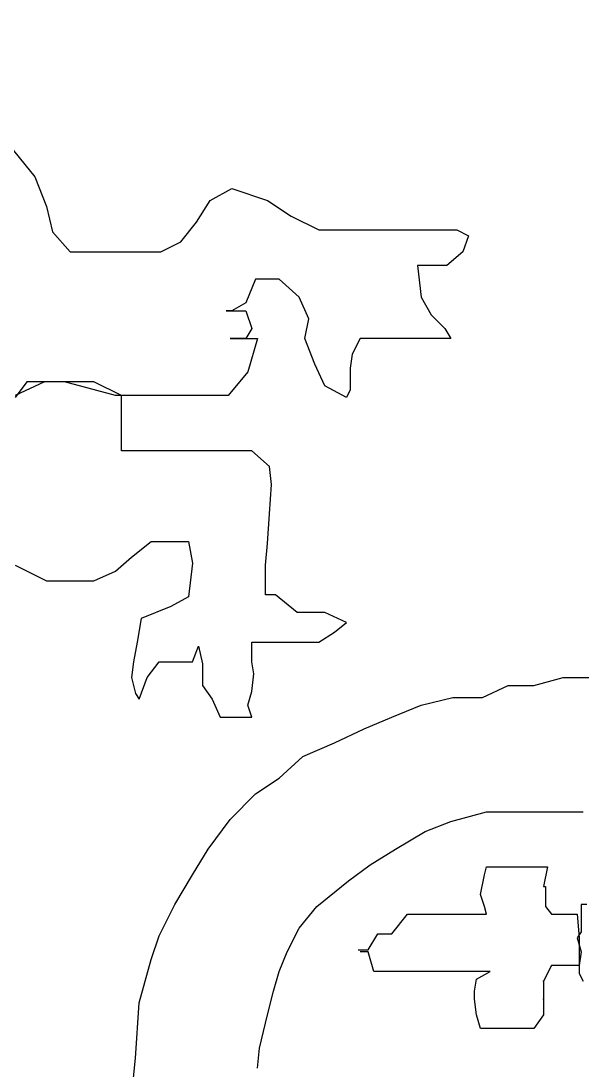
# Model space of a CAD drawing. Extents: x 731154 to 731744, y 4379381 to 4380408.
# Drawn here: x 731189.17 to 731192.02, y 4380242.19 to 4380247.51 of the extents above; entities that cross this region are included whole.
import ezdxf

# ---------------------------------------------------------------- set-up
doc = ezdxf.new("R2010")
doc.units = 0
doc.layers.get('0').update_dxf_attribs({"linetype": 'CONTINUOUS'})

msp = doc.modelspace()

# ---------------------------------------------------------------- linework, layer by layer
at = {"color": 0, "linetype": 'CONTINUOUS'}
for p, q in [((731189.11, 4380246.88), (731189.24, 4380246.72)), ((731189.11, 4380246.88), (731189.24, 4380246.72)), ((731189.24, 4380246.72), (731189.3, 4380246.57)), ((731189.24, 4380246.72), (731189.3, 4380246.57)), ((731190.13, 4380246.6), (731190.24, 4380246.66)), ((731190.13, 4380246.6), (731190.24, 4380246.66)), ((731190.24, 4380246.66), (731190.42, 4380246.6)), ((731190.24, 4380246.66), (731190.42, 4380246.6)), ((731190.06, 4380246.49), (731190.13, 4380246.6)), ((731190.06, 4380246.49), (731190.13, 4380246.6)), ((731190.42, 4380246.6), (731190.54, 4380246.52)), ((731190.42, 4380246.6), (731190.54, 4380246.52)), ((731189.3, 4380246.57), (731189.33, 4380246.44)), ((731189.3, 4380246.57), (731189.33, 4380246.44)), ((731189.98, 4380246.39), (731190.06, 4380246.49)), ((731189.98, 4380246.39), (731190.06, 4380246.49)), ((731190.54, 4380246.52), (731190.68, 4380246.45)), ((731190.54, 4380246.52), (731190.68, 4380246.45)), ((731189.33, 4380246.44), (731189.42, 4380246.34)), ((731189.33, 4380246.44), (731189.42, 4380246.34)), ((731190.68, 4380246.45), (731190.83, 4380246.45)), ((731190.68, 4380246.45), (731190.83, 4380246.45)), ((731190.83, 4380246.45), (731190.98, 4380246.45)), ((731190.83, 4380246.45), (731190.98, 4380246.45)), ((731190.98, 4380246.45), (731191.11, 4380246.45)), ((731190.98, 4380246.45), (731191.11, 4380246.45)), ((731191.11, 4380246.45), (731191.23, 4380246.45)), ((731191.11, 4380246.45), (731191.23, 4380246.45)), ((731191.23, 4380246.45), (731191.29, 4380246.45)), ((731191.23, 4380246.45), (731191.29, 4380246.45)), ((731191.29, 4380246.45), (731191.38, 4380246.45)), ((731191.29, 4380246.45), (731191.38, 4380246.45)), ((731191.38, 4380246.45), (731191.44, 4380246.42)), ((731191.38, 4380246.45), (731191.44, 4380246.42)), ((731191.44, 4380246.42), (731191.41, 4380246.34)), ((731191.44, 4380246.42), (731191.41, 4380246.34)), ((731189.88, 4380246.34), (731189.98, 4380246.39)), ((731189.88, 4380246.34), (731189.98, 4380246.39)), ((731189.42, 4380246.34), (731189.58, 4380246.34)), ((731189.42, 4380246.34), (731189.58, 4380246.34)), ((731189.58, 4380246.34), (731189.73, 4380246.34)), ((731189.58, 4380246.34), (731189.73, 4380246.34)), ((731189.73, 4380246.34), (731189.88, 4380246.34)), ((731189.73, 4380246.34), (731189.88, 4380246.34)), ((731191.41, 4380246.34), (731191.33, 4380246.27)), ((731191.41, 4380246.34), (731191.33, 4380246.27)), ((731191.24, 4380246.27), (731191.18, 4380246.27)), ((731191.18, 4380246.27), (731191.2, 4380246.11)), ((731191.24, 4380246.27), (731191.18, 4380246.27)), ((731191.18, 4380246.27), (731191.2, 4380246.11)), ((731191.33, 4380246.27), (731191.24, 4380246.27)), ((731191.33, 4380246.27), (731191.24, 4380246.27)), ((731190.36, 4380246.2), (731190.31, 4380246.08)), ((731190.36, 4380246.2), (731190.31, 4380246.08)), ((731190.48, 4380246.2), (731190.36, 4380246.2)), ((731190.48, 4380246.2), (731190.36, 4380246.2)), ((731190.58, 4380246.11), (731190.48, 4380246.2)), ((731190.58, 4380246.11), (731190.48, 4380246.2)), ((731190.63, 4380246), (731190.58, 4380246.11)), ((731190.63, 4380246), (731190.58, 4380246.11)), ((731191.2, 4380246.11), (731191.25, 4380246.02)), ((731191.2, 4380246.11), (731191.25, 4380246.02)), ((731190.31, 4380246.08), (731190.24, 4380246.04)), ((731190.31, 4380246.08), (731190.24, 4380246.04)), ((731190.24, 4380246.04), (731190.21, 4380246.04)), ((731190.21, 4380246.04), (731190.31, 4380246.04)), ((731190.24, 4380246.04), (731190.21, 4380246.04)), ((731190.21, 4380246.04), (731190.31, 4380246.04)), ((731190.31, 4380246.04), (731190.34, 4380245.95)), ((731190.31, 4380246.04), (731190.34, 4380245.95)), ((731190.61, 4380245.9), (731190.63, 4380246)), ((731190.61, 4380245.9), (731190.63, 4380246)), ((731191.25, 4380246.02), (731191.32, 4380245.95)), ((731191.25, 4380246.02), (731191.32, 4380245.95)), ((731190.34, 4380245.95), (731190.31, 4380245.9)), ((731190.34, 4380245.95), (731190.31, 4380245.9)), ((731191.32, 4380245.95), (731191.35, 4380245.9)), ((731191.32, 4380245.95), (731191.35, 4380245.9)), ((731190.31, 4380245.9), (731190.23, 4380245.9)), ((731190.23, 4380245.9), (731190.37, 4380245.9)), ((731190.31, 4380245.9), (731190.23, 4380245.9)), ((731190.23, 4380245.9), (731190.37, 4380245.9)), ((731190.37, 4380245.9), (731190.32, 4380245.73)), ((731190.37, 4380245.9), (731190.32, 4380245.73)), ((731190.66, 4380245.77), (731190.61, 4380245.9)), ((731190.66, 4380245.77), (731190.61, 4380245.9)), ((731190.89, 4380245.9), (731190.85, 4380245.82)), ((731190.89, 4380245.9), (731190.85, 4380245.82)), ((731190.92, 4380245.9), (731190.89, 4380245.9)), ((731190.92, 4380245.9), (731190.89, 4380245.9)), ((731191, 4380245.9), (731190.92, 4380245.9)), ((731191, 4380245.9), (731190.92, 4380245.9)), ((731191.07, 4380245.9), (731191, 4380245.9)), ((731191.07, 4380245.9), (731191, 4380245.9)), ((731191.2, 4380245.9), (731191.07, 4380245.9)), ((731191.2, 4380245.9), (731191.07, 4380245.9)), ((731191.3, 4380245.9), (731191.2, 4380245.9)), ((731191.3, 4380245.9), (731191.2, 4380245.9)), ((731191.35, 4380245.9), (731191.3, 4380245.9)), ((731191.35, 4380245.9), (731191.3, 4380245.9)), ((731190.85, 4380245.82), (731190.84, 4380245.75)), ((731190.85, 4380245.82), (731190.84, 4380245.75)), ((731190.32, 4380245.73), (731190.22, 4380245.61)), ((731190.32, 4380245.73), (731190.22, 4380245.61)), ((731190.71, 4380245.66), (731190.66, 4380245.77)), ((731190.71, 4380245.66), (731190.66, 4380245.77)), ((731190.84, 4380245.75), (731190.84, 4380245.64)), ((731190.84, 4380245.75), (731190.84, 4380245.64)), ((731189.2, 4380245.68), (731189.14, 4380245.6)), ((731189.29, 4380245.68), (731189.14, 4380245.61)), ((731189.2, 4380245.68), (731189.14, 4380245.6)), ((731189.29, 4380245.68), (731189.14, 4380245.61)), ((731189.29, 4380245.68), (731189.2, 4380245.68)), ((731189.29, 4380245.68), (731189.2, 4380245.68)), ((731189.39, 4380245.68), (731189.29, 4380245.68)), ((731189.39, 4380245.68), (731189.29, 4380245.68)), ((731189.39, 4380245.68), (731189.29, 4380245.68)), ((731189.39, 4380245.68), (731189.29, 4380245.68)), ((731189.54, 4380245.68), (731189.39, 4380245.68)), ((731189.65, 4380245.61), (731189.39, 4380245.68)), ((731189.54, 4380245.68), (731189.39, 4380245.68)), ((731189.65, 4380245.61), (731189.39, 4380245.68)), ((731189.68, 4380245.61), (731189.54, 4380245.68)), ((731189.68, 4380245.61), (731189.54, 4380245.68)), ((731190.82, 4380245.6), (731190.71, 4380245.66)), ((731190.82, 4380245.6), (731190.71, 4380245.66)), ((731190.84, 4380245.64), (731190.82, 4380245.6)), ((731190.84, 4380245.64), (731190.82, 4380245.6)), ((731189.81, 4380245.61), (731189.65, 4380245.61)), ((731189.81, 4380245.61), (731189.65, 4380245.61)), ((731189.68, 4380245.55), (731189.68, 4380245.61)), ((731189.68, 4380245.55), (731189.68, 4380245.61)), ((731189.92, 4380245.61), (731189.81, 4380245.61)), ((731189.92, 4380245.61), (731189.81, 4380245.61)), ((731190.06, 4380245.61), (731189.92, 4380245.61)), ((731190.06, 4380245.61), (731189.92, 4380245.61)), ((731190.22, 4380245.61), (731190.06, 4380245.61)), ((731190.22, 4380245.61), (731190.06, 4380245.61)), ((731189.68, 4380245.43), (731189.68, 4380245.55)), ((731189.68, 4380245.43), (731189.68, 4380245.55)), ((731189.68, 4380245.33), (731189.68, 4380245.43)), ((731189.68, 4380245.33), (731189.68, 4380245.43)), ((731189.75, 4380245.33), (731189.68, 4380245.33)), ((731189.75, 4380245.33), (731189.68, 4380245.33)), ((731189.86, 4380245.33), (731189.75, 4380245.33)), ((731189.86, 4380245.33), (731189.75, 4380245.33)), ((731190.02, 4380245.33), (731189.86, 4380245.33)), ((731190.02, 4380245.33), (731189.86, 4380245.33)), ((731190.22, 4380245.33), (731190.02, 4380245.33)), ((731190.22, 4380245.33), (731190.02, 4380245.33)), ((731190.34, 4380245.33), (731190.22, 4380245.33)), ((731190.34, 4380245.33), (731190.22, 4380245.33)), ((731190.43, 4380245.25), (731190.34, 4380245.33)), ((731190.43, 4380245.25), (731190.34, 4380245.33)), ((731190.44, 4380245.16), (731190.43, 4380245.25)), ((731190.44, 4380245.16), (731190.43, 4380245.25)), ((731190.43, 4380245.01), (731190.44, 4380245.16)), ((731190.43, 4380245.01), (731190.44, 4380245.16)), ((731190.42, 4380244.86), (731190.43, 4380245.01)), ((731190.42, 4380244.86), (731190.43, 4380245.01)), ((731189.73, 4380244.79), (731189.83, 4380244.87)), ((731189.73, 4380244.79), (731189.83, 4380244.87)), ((731189.83, 4380244.87), (731189.93, 4380244.87)), ((731189.83, 4380244.87), (731189.93, 4380244.87)), ((731189.93, 4380244.87), (731190.02, 4380244.87)), ((731189.93, 4380244.87), (731190.02, 4380244.87)), ((731190.02, 4380244.87), (731190.04, 4380244.76)), ((731190.02, 4380244.87), (731190.04, 4380244.76)), ((731190.41, 4380244.75), (731190.42, 4380244.86)), ((731190.41, 4380244.75), (731190.42, 4380244.86)), ((731189.65, 4380244.72), (731189.73, 4380244.79)), ((731189.65, 4380244.72), (731189.73, 4380244.79)), ((731189.14, 4380244.75), (731189.3, 4380244.67)), ((731189.14, 4380244.75), (731189.3, 4380244.67)), ((731189.54, 4380244.67), (731189.65, 4380244.72)), ((731189.54, 4380244.67), (731189.65, 4380244.72)), ((731190.04, 4380244.76), (731190.02, 4380244.59)), ((731190.04, 4380244.76), (731190.02, 4380244.59)), ((731190.41, 4380244.6), (731190.41, 4380244.75)), ((731190.41, 4380244.6), (731190.41, 4380244.75)), ((731189.3, 4380244.67), (731189.44, 4380244.67)), ((731189.3, 4380244.67), (731189.44, 4380244.67)), ((731189.44, 4380244.67), (731189.54, 4380244.67)), ((731189.44, 4380244.67), (731189.54, 4380244.67)), ((731190.02, 4380244.59), (731189.93, 4380244.54)), ((731190.02, 4380244.59), (731189.93, 4380244.54)), ((731190.46, 4380244.6), (731190.41, 4380244.6)), ((731190.46, 4380244.6), (731190.41, 4380244.6)), ((731190.57, 4380244.51), (731190.46, 4380244.6)), ((731190.57, 4380244.51), (731190.46, 4380244.6)), ((731189.93, 4380244.54), (731189.78, 4380244.48)), ((731189.93, 4380244.54), (731189.78, 4380244.48)), ((731190.71, 4380244.51), (731190.57, 4380244.51)), ((731190.71, 4380244.51), (731190.57, 4380244.51)), ((731190.82, 4380244.46), (731190.71, 4380244.51)), ((731190.82, 4380244.46), (731190.71, 4380244.51)), ((731189.78, 4380244.48), (731189.76, 4380244.36)), ((731189.78, 4380244.48), (731189.76, 4380244.36)), ((731190.76, 4380244.41), (731190.82, 4380244.46)), ((731190.76, 4380244.41), (731190.82, 4380244.46)), ((731190.68, 4380244.36), (731190.76, 4380244.41)), ((731190.68, 4380244.36), (731190.76, 4380244.41)), ((731189.76, 4380244.36), (731189.74, 4380244.26)), ((731189.76, 4380244.36), (731189.74, 4380244.26)), ((731190.34, 4380244.26), (731190.34, 4380244.36)), ((731190.34, 4380244.36), (731190.43, 4380244.36)), ((731190.34, 4380244.26), (731190.34, 4380244.36)), ((731190.34, 4380244.36), (731190.43, 4380244.36)), ((731190.43, 4380244.36), (731190.52, 4380244.36)), ((731190.43, 4380244.36), (731190.52, 4380244.36)), ((731190.52, 4380244.36), (731190.58, 4380244.36)), ((731190.52, 4380244.36), (731190.58, 4380244.36)), ((731190.58, 4380244.36), (731190.68, 4380244.36)), ((731190.58, 4380244.36), (731190.68, 4380244.36)), ((731190.04, 4380244.26), (731190.07, 4380244.34)), ((731190.04, 4380244.26), (731190.07, 4380244.34)), ((731190.07, 4380244.34), (731190.09, 4380244.25)), ((731190.07, 4380244.34), (731190.09, 4380244.25)), ((731189.74, 4380244.26), (731189.73, 4380244.18)), ((731189.74, 4380244.26), (731189.73, 4380244.18)), ((731189.81, 4380244.18), (731189.87, 4380244.26)), ((731189.81, 4380244.18), (731189.87, 4380244.26)), ((731189.87, 4380244.26), (731189.95, 4380244.26)), ((731189.87, 4380244.26), (731189.95, 4380244.26)), ((731189.95, 4380244.26), (731190.04, 4380244.26)), ((731189.95, 4380244.26), (731190.04, 4380244.26)), ((731190.09, 4380244.25), (731190.09, 4380244.14)), ((731190.09, 4380244.25), (731190.09, 4380244.14)), ((731190.35, 4380244.2), (731190.34, 4380244.26)), ((731190.35, 4380244.2), (731190.34, 4380244.26)), ((731190.34, 4380244.11), (731190.35, 4380244.2)), ((731190.34, 4380244.11), (731190.35, 4380244.2)), ((731189.73, 4380244.18), (731189.75, 4380244.1)), ((731189.73, 4380244.18), (731189.75, 4380244.1)), ((731189.77, 4380244.07), (731189.81, 4380244.18)), ((731189.77, 4380244.07), (731189.81, 4380244.18)), ((731190.09, 4380244.14), (731190.14, 4380244.07)), ((731190.09, 4380244.14), (731190.14, 4380244.07)), ((731191.51, 4380244.08), (731191.64, 4380244.14)), ((731191.51, 4380244.08), (731191.64, 4380244.14)), ((731191.64, 4380244.14), (731191.77, 4380244.14)), ((731191.64, 4380244.14), (731191.77, 4380244.14)), ((731191.77, 4380244.14), (731191.92, 4380244.18)), ((731191.77, 4380244.14), (731191.92, 4380244.18)), ((731191.92, 4380244.18), (731192.06, 4380244.18)), ((731191.92, 4380244.18), (731192.06, 4380244.18)), ((731189.75, 4380244.1), (731189.77, 4380244.07)), ((731189.75, 4380244.1), (731189.77, 4380244.07)), ((731190.32, 4380244.04), (731190.34, 4380244.11)), ((731190.32, 4380244.04), (731190.34, 4380244.11)), ((731191.2, 4380244.04), (731191.36, 4380244.08)), ((731191.2, 4380244.04), (731191.36, 4380244.08)), ((731191.36, 4380244.08), (731191.51, 4380244.08)), ((731191.36, 4380244.08), (731191.51, 4380244.08)), ((731190.14, 4380244.07), (731190.18, 4380243.98)), ((731190.14, 4380244.07), (731190.18, 4380243.98)), ((731190.34, 4380243.98), (731190.32, 4380244.04)), ((731190.34, 4380243.98), (731190.32, 4380244.04)), ((731191.05, 4380243.98), (731191.2, 4380244.04)), ((731191.05, 4380243.98), (731191.2, 4380244.04)), ((731190.18, 4380243.98), (731190.23, 4380243.98)), ((731190.18, 4380243.98), (731190.23, 4380243.98)), ((731190.23, 4380243.98), (731190.28, 4380243.98)), ((731190.23, 4380243.98), (731190.28, 4380243.98)), ((731190.28, 4380243.98), (731190.34, 4380243.98)), ((731190.28, 4380243.98), (731190.34, 4380243.98)), ((731190.91, 4380243.92), (731191.05, 4380243.98)), ((731190.91, 4380243.92), (731191.05, 4380243.98)), ((731190.76, 4380243.85), (731190.91, 4380243.92)), ((731190.76, 4380243.85), (731190.91, 4380243.92)), ((731190.6, 4380243.78), (731190.76, 4380243.85)), ((731190.6, 4380243.78), (731190.76, 4380243.85)), ((731190.48, 4380243.67), (731190.6, 4380243.78)), ((731190.48, 4380243.67), (731190.6, 4380243.78)), ((731190.36, 4380243.59), (731190.48, 4380243.67)), ((731190.36, 4380243.59), (731190.48, 4380243.67)), ((731190.23, 4380243.46), (731190.36, 4380243.59)), ((731190.23, 4380243.46), (731190.36, 4380243.59)), ((731191.35, 4380243.45), (731191.53, 4380243.5)), ((731191.35, 4380243.45), (731191.53, 4380243.5)), ((731191.53, 4380243.5), (731191.81, 4380243.5)), ((731191.53, 4380243.5), (731191.81, 4380243.5)), ((731191.81, 4380243.5), (731192.02, 4380243.5)), ((731191.81, 4380243.5), (731192.02, 4380243.5)), ((731190.12, 4380243.31), (731190.23, 4380243.46)), ((731190.12, 4380243.31), (731190.23, 4380243.46)), ((731191.22, 4380243.4), (731191.35, 4380243.45)), ((731191.22, 4380243.4), (731191.35, 4380243.45)), ((731191.07, 4380243.31), (731191.22, 4380243.4)), ((731191.07, 4380243.31), (731191.22, 4380243.4)), ((731190.04, 4380243.18), (731190.12, 4380243.31)), ((731190.04, 4380243.18), (731190.12, 4380243.31)), ((731190.94, 4380243.23), (731191.07, 4380243.31)), ((731190.94, 4380243.23), (731191.07, 4380243.31)), ((731190.83, 4380243.15), (731190.94, 4380243.23)), ((731190.83, 4380243.15), (731190.94, 4380243.23)), ((731189.95, 4380243.03), (731190.04, 4380243.18)), ((731189.95, 4380243.03), (731190.04, 4380243.18)), ((731191.5, 4380243.08), (731191.52, 4380243.18)), ((731191.5, 4380243.08), (731191.52, 4380243.18)), ((731191.52, 4380243.18), (731191.53, 4380243.22)), ((731191.52, 4380243.18), (731191.53, 4380243.22)), ((731191.53, 4380243.22), (731191.56, 4380243.22)), ((731191.53, 4380243.22), (731191.56, 4380243.22)), ((731191.56, 4380243.22), (731191.64, 4380243.22)), ((731191.56, 4380243.22), (731191.64, 4380243.22)), ((731191.64, 4380243.22), (731191.71, 4380243.22)), ((731191.64, 4380243.22), (731191.71, 4380243.22)), ((731191.71, 4380243.22), (731191.76, 4380243.22)), ((731191.71, 4380243.22), (731191.76, 4380243.22)), ((731191.76, 4380243.22), (731191.83, 4380243.22)), ((731191.76, 4380243.22), (731191.83, 4380243.22)), ((731191.84, 4380243.22), (731191.82, 4380243.12)), ((731191.84, 4380243.22), (731191.82, 4380243.12)), ((731191.83, 4380243.22), (731191.84, 4380243.22)), ((731191.83, 4380243.22), (731191.84, 4380243.22)), ((731190.67, 4380243.02), (731190.83, 4380243.15)), ((731190.67, 4380243.02), (731190.83, 4380243.15)), ((731191.52, 4380243.02), (731191.5, 4380243.08)), ((731191.52, 4380243.02), (731191.5, 4380243.08)), ((731191.82, 4380243.12), (731191.83, 4380243.12)), ((731191.82, 4380243.12), (731191.83, 4380243.12)), ((731191.83, 4380243.12), (731191.83, 4380243.02)), ((731191.83, 4380243.12), (731191.83, 4380243.02)), ((731189.87, 4380242.87), (731189.95, 4380243.03)), ((731189.87, 4380242.87), (731189.95, 4380243.03)), ((731190.58, 4380242.91), (731190.67, 4380243.02)), ((731190.58, 4380242.91), (731190.67, 4380243.02)), ((731191.53, 4380242.98), (731191.52, 4380243.02)), ((731191.53, 4380242.98), (731191.52, 4380243.02)), ((731191.83, 4380243.02), (731191.86, 4380242.98)), ((731191.83, 4380243.02), (731191.86, 4380242.98)), ((731192.04, 4380243.03), (731192.01, 4380243.03)), ((731192.01, 4380243.03), (731192.01, 4380242.96)), ((731192.04, 4380243.03), (731192.01, 4380243.03)), ((731192.01, 4380243.03), (731192.01, 4380242.96)), ((731191.05, 4380242.88), (731191.13, 4380242.98)), ((731191.05, 4380242.88), (731191.13, 4380242.98)), ((731191.13, 4380242.98), (731191.2, 4380242.98)), ((731191.13, 4380242.98), (731191.2, 4380242.98)), ((731191.2, 4380242.98), (731191.28, 4380242.98)), ((731191.2, 4380242.98), (731191.28, 4380242.98)), ((731191.28, 4380242.98), (731191.36, 4380242.98)), ((731191.28, 4380242.98), (731191.36, 4380242.98)), ((731191.36, 4380242.98), (731191.44, 4380242.98)), ((731191.36, 4380242.98), (731191.44, 4380242.98)), ((731191.44, 4380242.98), (731191.48, 4380242.98)), ((731191.44, 4380242.98), (731191.48, 4380242.98)), ((731191.48, 4380242.98), (731191.53, 4380242.98)), ((731191.48, 4380242.98), (731191.53, 4380242.98)), ((731191.86, 4380242.98), (731191.94, 4380242.98)), ((731191.86, 4380242.98), (731191.94, 4380242.98)), ((731191.94, 4380242.98), (731191.97, 4380242.98)), ((731191.94, 4380242.98), (731191.97, 4380242.98)), ((731191.97, 4380242.98), (731191.99, 4380242.98)), ((731191.97, 4380242.98), (731191.99, 4380242.98)), ((731191.99, 4380242.98), (731192, 4380242.86)), ((731191.99, 4380242.98), (731192, 4380242.86)), ((731190.52, 4380242.79), (731190.58, 4380242.91)), ((731190.52, 4380242.79), (731190.58, 4380242.91)), ((731192.01, 4380242.96), (731192.01, 4380242.89)), ((731192.01, 4380242.96), (731192.01, 4380242.89)), ((731189.83, 4380242.75), (731189.87, 4380242.87)), ((731189.83, 4380242.75), (731189.87, 4380242.87)), ((731190.93, 4380242.8), (731190.98, 4380242.88)), ((731190.93, 4380242.8), (731190.98, 4380242.88)), ((731190.98, 4380242.88), (731191.05, 4380242.88)), ((731190.98, 4380242.88), (731191.05, 4380242.88)), ((731192.01, 4380242.89), (731191.99, 4380242.86)), ((731192.01, 4380242.89), (731191.99, 4380242.86)), ((731191.99, 4380242.86), (731192.01, 4380242.79)), ((731191.99, 4380242.86), (731192.01, 4380242.79)), ((731192, 4380242.86), (731192, 4380242.79)), ((731192, 4380242.86), (731192, 4380242.79)), ((731189.77, 4380242.53), (731189.83, 4380242.75)), ((731189.77, 4380242.53), (731189.83, 4380242.75)), ((731190.48, 4380242.69), (731190.52, 4380242.79)), ((731190.48, 4380242.69), (731190.52, 4380242.79)), ((731190.88, 4380242.8), (731190.93, 4380242.8)), ((731190.88, 4380242.8), (731190.93, 4380242.8)), ((731190.93, 4380242.79), (731190.89, 4380242.79)), ((731190.93, 4380242.79), (731190.89, 4380242.79)), ((731190.96, 4380242.69), (731190.93, 4380242.79)), ((731190.96, 4380242.69), (731190.93, 4380242.79)), ((731192, 4380242.79), (731192, 4380242.72)), ((731192.01, 4380242.79), (731192, 4380242.72)), ((731192, 4380242.79), (731192, 4380242.72)), ((731192.01, 4380242.79), (731192, 4380242.72)), ((731191.86, 4380242.72), (731191.82, 4380242.64)), ((731191.86, 4380242.72), (731191.82, 4380242.64)), ((731191.92, 4380242.72), (731191.86, 4380242.72)), ((731191.92, 4380242.72), (731191.86, 4380242.72)), ((731191.96, 4380242.72), (731191.92, 4380242.72)), ((731191.96, 4380242.72), (731191.92, 4380242.72)), ((731192, 4380242.72), (731191.96, 4380242.72)), ((731192, 4380242.72), (731191.96, 4380242.72)), ((731192, 4380242.72), (731192, 4380242.68)), ((731192, 4380242.72), (731192, 4380242.68)), ((731190.45, 4380242.59), (731190.48, 4380242.69)), ((731190.45, 4380242.59), (731190.48, 4380242.69)), ((731191.02, 4380242.69), (731190.96, 4380242.69)), ((731191.02, 4380242.69), (731190.96, 4380242.69)), ((731191.07, 4380242.69), (731191.02, 4380242.69)), ((731191.07, 4380242.69), (731191.02, 4380242.69)), ((731191.16, 4380242.69), (731191.07, 4380242.69)), ((731191.16, 4380242.69), (731191.07, 4380242.69)), ((731191.24, 4380242.69), (731191.16, 4380242.69)), ((731191.24, 4380242.69), (731191.16, 4380242.69)), ((731191.35, 4380242.69), (731191.24, 4380242.69)), ((731191.35, 4380242.69), (731191.24, 4380242.69)), ((731191.42, 4380242.69), (731191.35, 4380242.69)), ((731191.42, 4380242.69), (731191.35, 4380242.69)), ((731191.48, 4380242.69), (731191.42, 4380242.69)), ((731191.48, 4380242.69), (731191.42, 4380242.69)), ((731191.47, 4380242.59), (731191.48, 4380242.65)), ((731191.47, 4380242.59), (731191.48, 4380242.65)), ((731191.48, 4380242.65), (731191.55, 4380242.69)), ((731191.55, 4380242.69), (731191.48, 4380242.69)), ((731191.48, 4380242.65), (731191.55, 4380242.69)), ((731191.55, 4380242.69), (731191.48, 4380242.69)), ((731192, 4380242.68), (731192.02, 4380242.64)), ((731192, 4380242.68), (731192.02, 4380242.64)), ((731190.42, 4380242.47), (731190.45, 4380242.59)), ((731190.42, 4380242.47), (731190.45, 4380242.59)), ((731191.47, 4380242.55), (731191.47, 4380242.59)), ((731191.47, 4380242.55), (731191.47, 4380242.59)), ((731191.82, 4380242.64), (731191.82, 4380242.55)), ((731191.82, 4380242.64), (731191.82, 4380242.55)), ((731191.48, 4380242.47), (731191.47, 4380242.55)), ((731191.48, 4380242.47), (731191.47, 4380242.55)), ((731191.82, 4380242.55), (731191.82, 4380242.47)), ((731191.82, 4380242.55), (731191.82, 4380242.47)), ((731189.75, 4380242.25), (731189.77, 4380242.53)), ((731189.75, 4380242.25), (731189.77, 4380242.53)), ((731190.38, 4380242.3), (731190.42, 4380242.47)), ((731190.38, 4380242.3), (731190.42, 4380242.47)), ((731191.5, 4380242.4), (731191.48, 4380242.47)), ((731191.5, 4380242.4), (731191.48, 4380242.47)), ((731191.82, 4380242.47), (731191.77, 4380242.4)), ((731191.82, 4380242.47), (731191.77, 4380242.4)), ((731191.53, 4380242.4), (731191.5, 4380242.4)), ((731191.53, 4380242.4), (731191.5, 4380242.4)), ((731191.61, 4380242.4), (731191.53, 4380242.4)), ((731191.61, 4380242.4), (731191.53, 4380242.4)), ((731191.66, 4380242.4), (731191.61, 4380242.4)), ((731191.66, 4380242.4), (731191.61, 4380242.4)), ((731191.73, 4380242.4), (731191.66, 4380242.4)), ((731191.73, 4380242.4), (731191.66, 4380242.4)), ((731191.77, 4380242.4), (731191.73, 4380242.4)), ((731191.77, 4380242.4), (731191.73, 4380242.4)), ((731190.37, 4380242.2), (731190.38, 4380242.3)), ((731190.37, 4380242.2), (731190.38, 4380242.3)), ((731189.74, 4380242.15), (731189.75, 4380242.25)), ((731189.74, 4380242.15), (731189.75, 4380242.25))]:
    msp.add_line(p, q, dxfattribs=at)
for p in [(731191.82, 4380242.64), (731191.82, 4380242.64), (731191.82, 4380242.55), (731191.82, 4380242.55)]:
    msp.add_point(p, dxfattribs=at)

# ---------------------------------------------------------------- meshes
mesh = msp.add_polyface(dxfattribs=at)
corners = [(731154.5, 4379381), (731154.5, 4379381), (731154.5, 4379571.9618), (731462.5, 4379381), (731154.5, 4379746.4935), (731744, 4379381), (731154.5, 4380407.5), (731744, 4380042.0065), (731744, 4380407.5)]
mesh.append_faces([[corners[k] for k in face] for face in [(0, 1, 3, 2), (2, 3, 5, 4), (4, 5, 7, 6), (6, 7, 8, 8)]], dxfattribs={"vtx0": -1, "vtx2": -1, "color": 0})
mesh = msp.add_polyface(dxfattribs=at)
corners = [(731164.5, 4380221), (731164.5, 4380221), (731164.5, 4380395.2713), (731445.58, 4380221), (731164.5, 4380401.5), (731445.58, 4380227.2287), (731445.58, 4380401.5)]
mesh.append_faces([[corners[k] for k in face] for face in [(0, 1, 3, 2), (2, 3, 5, 4), (4, 5, 6, 6)]], dxfattribs={"vtx0": -1, "vtx2": -1, "color": 0})

doc.saveas('drawing.dxf')
